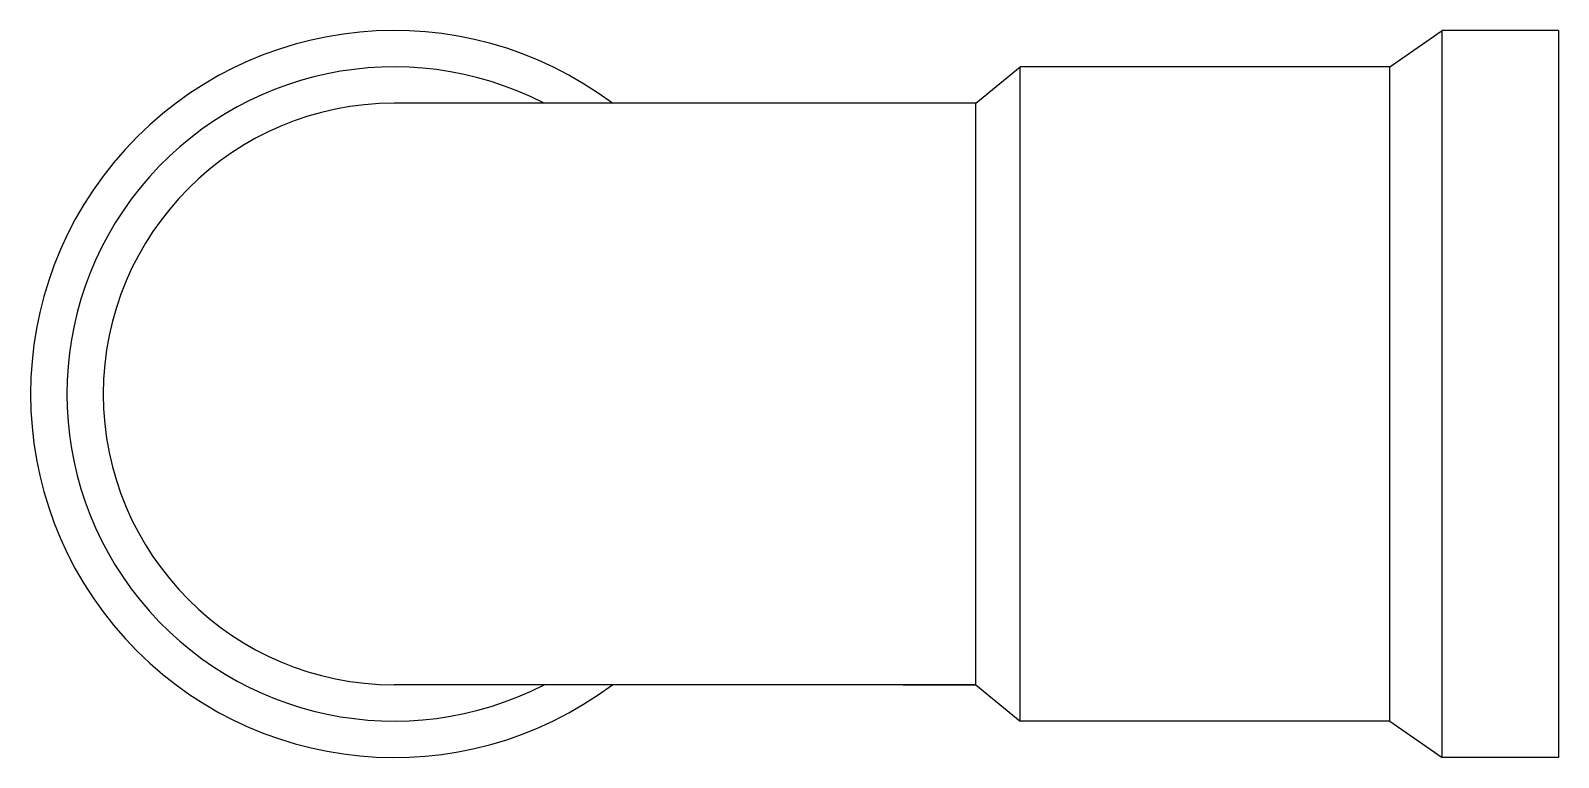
# Model space of a CAD drawing. Header units: millimetres. Extents: x 2732.215 to 2732.32, y 1355.685 to 1355.735.
import ezdxf

# ---------------------------------------------------------------- set-up
doc = ezdxf.new("R2010")
doc.units = ezdxf.units.MM

msp = doc.modelspace()

# ---------------------------------------------------------------- linework, layer by layer
for p, q in [((2732.308614729948, 1355.732353024257), (2732.31221150035, 1355.734853024258)), ((2732.31221150035, 1355.684853024257), (2732.31221150035, 1355.734853024258)), ((2732.32021150035, 1355.734853024258), (2732.31221150035, 1355.734853024258)), ((2732.32021150035, 1355.734853024258), (2732.32021150035, 1355.684853024257)), ((2732.280165183503, 1355.729853024257), (2732.283200759141, 1355.732353024257)), ((2732.283200759141, 1355.687353024257), (2732.283200759141, 1355.732353024257)), ((2732.308614729948, 1355.732353024257), (2732.283200759141, 1355.732353024257)), ((2732.308614729948, 1355.687353024257), (2732.308614729948, 1355.732353024257)), ((2732.280165183503, 1355.729853024257), (2732.240165183503, 1355.729853024257)), ((2732.280165183503, 1355.689853024257), (2732.280165183503, 1355.729853024257)), ((2732.280165183503, 1355.689853024257), (2732.240165183503, 1355.689853024257)), ((2732.275165183503, 1355.689853024257), (2732.280165183503, 1355.689853024257)), ((2732.280165183503, 1355.689853024257), (2732.283200759141, 1355.687353024257)), ((2732.308614729948, 1355.687353024257), (2732.283200759141, 1355.687353024257)), ((2732.308614729948, 1355.687353024257), (2732.31221150035, 1355.684853024257)), ((2732.32021150035, 1355.684853024257), (2732.31221150035, 1355.684853024257))]:
    msp.add_line(p, q)
for radius, start, end in [(0.025, 53.1301023541664, 306.8698976458336), (0.0225, 62.73395554927432, 297.2660444507256), (0.02, 90, 270)]:
    msp.add_arc((2732.240165183503, 1355.709853024257), radius, start, end)

doc.saveas('drawing.dxf')
